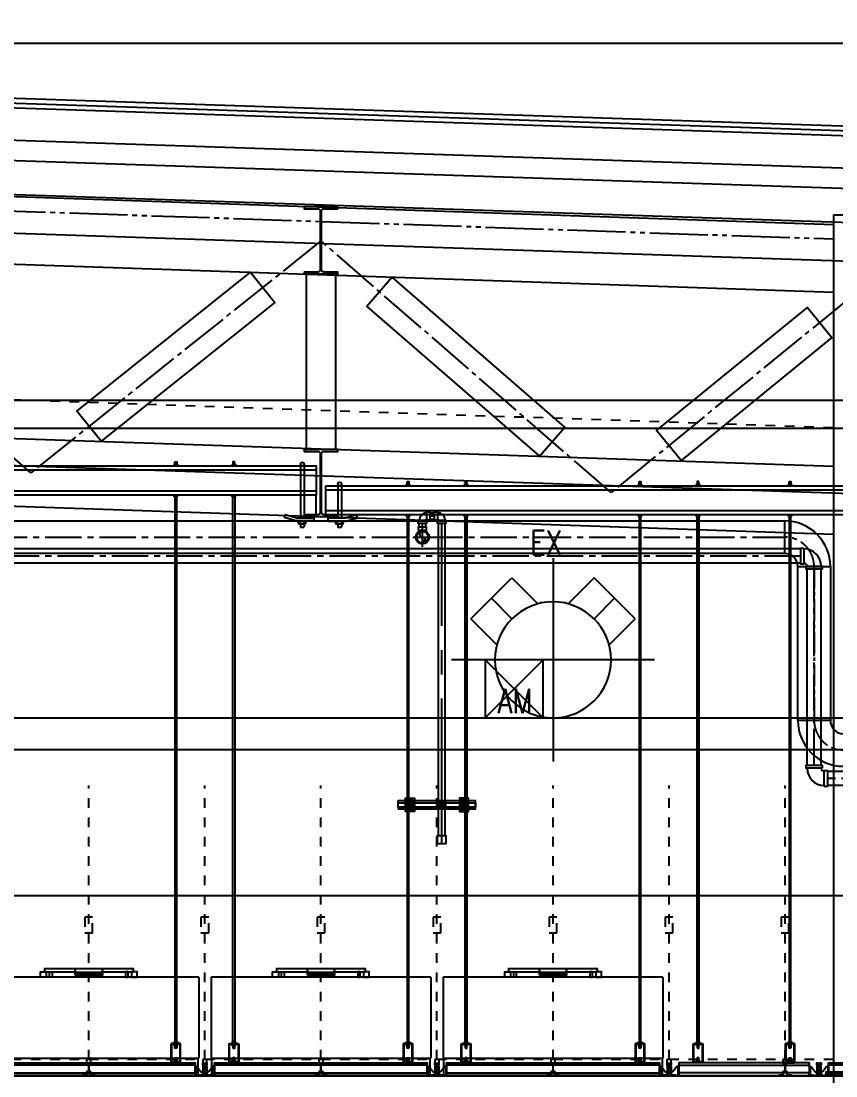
# Model space of a CAD drawing. Header units: millimetres. Extents: x -192235 to 515711, y 45168 to 947868.
# Drawn here: x 155450 to 159663, y 471200 to 476651 of the extents above; entities that cross this region are included whole.
import ezdxf
from ezdxf.enums import TextEntityAlignment as Align

# ---------------------------------------------------------------- set-up
doc = ezdxf.new("R2010")
doc.units = ezdxf.units.MM
doc.header["$LTSCALE"] = 1000
doc.header["$PDMODE"] = 1
for name, pattern in [('CENTER2', [1.125, 0.75, -0.125, 0.125, -0.125]), ('HIDDEN', [0.375, 0.25, -0.125]), ('HIDDEN2', [4.7625, 3.175, -1.5875]), ('TPH12-SEC-@20-1$0$CENTERK0', [0.65, 0.5, -0.05, 0.05, -0.05]), ('TPH12-SEC-@20-1$0$CENTERK5', [6.916, 6.667, -0.083, 0.083, -0.083]), ('TPH12-SEC-@20-1$0$DOTK1', [0.1, 0.05, -0.05]), ('TPH12-SEC-@20-1$0$PHANTOMK1', [1.415, 1, -0.083, 0.083, -0.083, 0.083, -0.083]), ('YCD-Xfa-Sec-24$0$HIDDEN', [0.375, 0.25, -0.125]), ('YFM1P-短$0$HIDDEN', [9.525, 6.35, -3.175])]:
    doc.linetypes.add(name, pattern=pattern)
for name, color, linetype in [('FS-LINE', 10, 'Continuous'), ('TPH12-SEC-@20-1$0$$FFU', 252, 'TPH12-SEC-@20-1$0$DOTK1'), ('TPH12-SEC-@20-1$0$H-SIN', 252, 'TPH12-SEC-@20-1$0$CENTERK5'), ('TPH12-SEC-@20-1$0$MEJI', 252, 'Continuous'), ('TPH12-SEC-@20-1$0$SIAGE1', 252, 'Continuous'), ('TPH12-SEC-@20-1$0$STEEL2', 252, 'Continuous'), ('TPH12-SEC-@20-1$0$STEEL3', 252, 'Continuous'), ('TPH12-SEC-@20-1$0$SUGATA3', 252, 'Continuous'), ('YCD-Xfa-Sec-24$0$A-C-Ceil-Hand_3-8', 2, 'Continuous'), ('YCD-Xfa-Sec-24$0$A-C-Ceiling Grid', 15, 'Continuous'), ('YCD-Xfa-Sec-24$0$C-R-EQ', 150, 'Continuous'), ('YCD-Xfa-Sec-24$0$Ceil-Sup-150', 3, 'Continuous'), ('YCD-Xfa-Sec-24$0$FFU', 145, 'Continuous'), ('YFM1P-短$0$14P5-CSH-3-402-B$0$SH-TEXT', 4, 'Continuous'), ('YFM1P-短$0$M-FOUN', 252, 'Continuous'), ('YFM1P-短$0$M-HVAC-CMDUCT', 150, 'Continuous')]:
    doc.layers.add(name, color=color, linetype=linetype)
doc.styles.add('YFM1P-短$0$14P5-CSH-3-402-B$0$AA-TXT', font='simplex.shx', dxfattribs={"width": 0.8, "bigfont": 'CHINA.shx'})

# ---------------------------------------------------------------- blocks, each defined once
blk = doc.blocks.new('TPH12-SEC-@20-1')
at = {"layer": 'DEFPOINTS'}
for p, q in [((190000, 474600), (145000, 476100)), ((190000, 474400), (145000, 475900)), ((190000, 473200), (145000, 474700))]:
    blk.add_line(p, q, dxfattribs=at)
at = {"layer": 'TPH12-SEC-@20-1$0$$FFU'}
for p, q in [((145006.8, 475050.1), (159656.8, 474550.1)), ((155800, 471285), (155800, 472700)), ((156400, 471285), (156400, 472700)), ((157000, 471285), (157000, 472700)), ((157600, 471285), (157600, 472700)), ((158200, 471285), (158200, 472700)), ((158800, 471285), (158800, 472700)), ((159400, 471285), (159400, 472700)), ((189650, 471285), (100350, 471285)), ((189650, 471200), (100350, 471200))]:
    blk.add_line(p, q, dxfattribs=at)
for points in [[(155820, 471940), (155820, 472020), (155820, 472020), (155780, 472020), (155780, 471940)], [(156420, 471940), (156420, 472020), (156420, 472020), (156380, 472020), (156380, 471940)], [(157020, 471940), (157020, 472020), (157020, 472020), (156980, 472020), (156980, 471940)], [(157620, 471940), (157620, 472020), (157620, 472020), (157580, 472020), (157580, 471940)], [(158220, 471940), (158220, 472020), (158220, 472020), (158180, 472020), (158180, 471940)], [(158820, 471940), (158820, 472020), (158820, 472020), (158780, 472020), (158780, 471940)], [(159420, 471940), (159420, 472020), (159420, 472020), (159380, 472020), (159380, 471940)], [(155789, 471203), (155767.5, 471203), (155767.5, 471200), (155832.5, 471200), (155832.5, 471203), (155811, 471203), (155811, 471222), (155801.5, 471222), (155801.5, 471263), (155811, 471263), (155811, 471285), (155789, 471285), (155789, 471263), (155798.5, 471263), (155798.5, 471222), (155789, 471222)], [(156389, 471203), (156367.5, 471203), (156367.5, 471200), (156432.5, 471200), (156432.5, 471203), (156411, 471203), (156411, 471222), (156401.5, 471222), (156401.5, 471263), (156411, 471263), (156411, 471285), (156389, 471285), (156389, 471263), (156398.5, 471263), (156398.5, 471222), (156389, 471222)], [(156989, 471203), (156967.5, 471203), (156967.5, 471200), (157032.5, 471200), (157032.5, 471203), (157011, 471203), (157011, 471222), (157001.5, 471222), (157001.5, 471263), (157011, 471263), (157011, 471285), (156989, 471285), (156989, 471263), (156998.5, 471263), (156998.5, 471222), (156989, 471222)], [(157589, 471203), (157567.5, 471203), (157567.5, 471200), (157632.5, 471200), (157632.5, 471203), (157611, 471203), (157611, 471222), (157601.5, 471222), (157601.5, 471263), (157611, 471263), (157611, 471285), (157589, 471285), (157589, 471263), (157598.5, 471263), (157598.5, 471222), (157589, 471222)], [(158189, 471203), (158167.5, 471203), (158167.5, 471200), (158232.5, 471200), (158232.5, 471203), (158211, 471203), (158211, 471222), (158201.5, 471222), (158201.5, 471263), (158211, 471263), (158211, 471285), (158189, 471285), (158189, 471263), (158198.5, 471263), (158198.5, 471222), (158189, 471222)], [(158789, 471203), (158767.5, 471203), (158767.5, 471200), (158832.5, 471200), (158832.5, 471203), (158811, 471203), (158811, 471222), (158801.5, 471222), (158801.5, 471263), (158811, 471263), (158811, 471285), (158789, 471285), (158789, 471263), (158798.5, 471263), (158798.5, 471222), (158789, 471222)], [(159389, 471203), (159367.5, 471203), (159367.5, 471200), (159432.5, 471200), (159432.5, 471203), (159411, 471203), (159411, 471222), (159401.5, 471222), (159401.5, 471263), (159411, 471263), (159411, 471285), (159389, 471285), (159389, 471263), (159398.5, 471263), (159398.5, 471222), (159389, 471222)]]:
    blk.add_lwpolyline(points, close=True, dxfattribs=at)
at = {"layer": 'TPH12-SEC-@20-1$0$H-SIN'}
blk.add_line((84160.9, 471200), (201769.6, 471200), dxfattribs=at)
at = {"layer": 'TPH12-SEC-@20-1$0$MEJI'}
blk.add_line((193850, 476535), (146950, 476535), dxfattribs=at)
at = {"layer": 'TPH12-SEC-@20-1$0$SIAGE1'}
for p, q in [((145000, 476382.9), (190650, 474861.2)), ((145000, 476277.8), (190461.5, 474762.4))]:
    blk.add_line(p, q, dxfattribs=at)
at = {"layer": 'TPH12-SEC-@20-1$0$STEEL2'}
for points in [[(157087, 475690.4), (156913, 475690.4), (156913, 475681.4), (156984, 475681.4, -0.414214), (156997, 475668.4), (156997, 475366.4, -0.414214), (156984, 475353.4), (156913, 475353.4), (156913, 475344.4), (157087, 475344.4), (157087, 475353.4), (157016, 475353.4, -0.414214), (157003, 475366.4), (157003, 475668.4, -0.414214), (157016, 475681.4), (157087, 475681.4)], [(157087, 474436.4), (156913, 474436.4), (156913, 474427.4), (156984, 474427.4, -0.414214), (156997, 474414.4), (156997, 474112.4, -0.414214), (156984, 474099.4), (156913, 474099.4), (156913, 474090.4), (157087, 474090.4), (157087, 474099.4), (157016, 474099.4, -0.414214), (157003, 474112.4), (157003, 474414.4, -0.414214), (157016, 474427.4), (157087, 474427.4)]]:
    blk.add_lwpolyline(points, format="xyb", close=True, dxfattribs=at)
at = {"layer": 'TPH12-SEC-@20-1$0$STEEL3'}
for p, q in [((145000, 476100), (159650, 475600)), ((145000, 475749.8), (159650, 475249.8)), ((159650, 475650), (159650, 466700)), ((159650, 475650), (160350, 475650)), ((145000, 474850.2), (159650, 474350.2)), ((145000, 474500), (159650, 474000))]:
    blk.add_line(p, q, dxfattribs=at)
at = {"layer": 'TPH12-SEC-@20-1$0$STEEL3', "linetype": 'TPH12-SEC-@20-1$0$PHANTOMK1', "ltscale": 0.3}
for p, q in [((154003, 475717.7), (156997, 475615.5)), ((157003, 475615.3), (159650, 475525))]:
    blk.add_line(p, q, dxfattribs=at)
at = {"layer": 'TPH12-SEC-@20-1$0$STEEL3', "linetype": 'TPH12-SEC-@20-1$0$CENTERK0', "ltscale": 0.5}
for p, q in [((155500, 474316.7), (154000, 475617.7)), ((157000, 475515.3), (155500, 474316.7)), ((158500, 474214.4), (157000, 475515.3)), ((159988.4, 475427.4), (158500, 474214.4))]:
    blk.add_line(p, q, dxfattribs=at)
at = {"layer": 'TPH12-SEC-@20-1$0$STEEL3'}
for points in [[(155863.8, 474479.4), (155738.9, 474635.7), (156636.2, 475352.7), (156761.1, 475196.4)], [(157075, 474436.4), (156925, 474436.4), (156925, 475344.4), (157075, 475344.4)], [(158131, 474402), (158262, 474553.1), (157369, 475327.6), (157238, 475176.6)], [(158862.2, 474380.5), (158735.8, 474535.6), (159516, 475171.4), (159642.3, 475016.3)]]:
    blk.add_lwpolyline(points, close=True, dxfattribs=at)
at = {"layer": 'TPH12-SEC-@20-1$0$SUGATA3'}
for p, q in [((145000, 476600), (190650, 475078.3)), ((145000, 476575), (190650, 475053.3)), ((145000, 476550), (190650, 475028.3))]:
    blk.add_line(p, q, dxfattribs=at)
blk = doc.blocks.new('YFM1P-短')
at = {"layer": 'YFM1P-短$0$M-FOUN', "color": 1}
for p, q in [((131800, 473875.1), (131800, 472824.9)), ((131481.8, 473668.2), (131587.9, 473562.1)), ((132118.2, 473668.2), (132012.1, 473562.1)), ((131274.9, 473350), (132325.1, 473350))]:
    blk.add_line(p, q, dxfattribs=at)
at = {"layer": 'YFM1P-短$0$M-FOUN', "color": 4}
for p, q in [((131375.7, 473562.1), (131587.9, 473774.3)), ((131587.9, 473774.3), (131722.4, 473639.8)), ((132012.1, 473774.3), (131877.6, 473639.8)), ((132224.3, 473562.1), (132012.1, 473774.3)), ((131375.7, 473562.1), (131510.2, 473427.6)), ((132224.3, 473562.1), (132089.8, 473427.6)), ((100000, 472885), (190000, 472885)), ((100000, 472130), (190000, 472130))]:
    blk.add_line(p, q, dxfattribs=at)
at = {"layer": 'YFM1P-短$0$M-FOUN'}
blk.add_line((190000, 473050), (100000, 473050), dxfattribs=at)
at = {"layer": 'YFM1P-短$0$M-FOUN', "color": 4}
blk.add_circle((131800, 473350), 300, dxfattribs=at)
at = {"layer": 'YFM1P-短$0$M-HVAC-CMDUCT', "color": 252, "linetype": 'YFM1P-短$0$HIDDEN'}
for p, q in [((131850, 473350), (132150, 473350)), ((131850, 473050), (131850, 473350)), ((131850, 473350), (132150, 473050)), ((132150, 473350), (131850, 473050)), ((132150, 473350), (132150, 473050)), ((132150, 473050), (131850, 473050))]:
    blk.add_line(p, q, dxfattribs=at)
at = {"layer": 'YFM1P-短$0$14P5-CSH-3-402-B$0$SH-TEXT', "color": 4, "style": 'YFM1P-短$0$14P5-CSH-3-402-B$0$AA-TXT', "text_generation_flag": 2, "width": 0.8}
blk.add_text('EX', height=125, dxfattribs=at).set_placement((131835, 473955.6, 0), align=Align.MIDDLE_CENTER)
at = {"layer": 'YFM1P-短$0$M-HVAC-CMDUCT', "color": 252, "linetype": 'YFM1P-短$0$HIDDEN', "style": 'YFM1P-短$0$14P5-CSH-3-402-B$0$AA-TXT', "width": 0.8}
blk.add_text('MA', height=125, dxfattribs=at).set_placement((131996.7, 473137.5, 0), align=Align.MIDDLE_CENTER)
blk = doc.blocks.new('YCD-Xfa-Sec-24$0$Cap-4')
for p, q in [((1.76, 0), (-1.76, 0)), ((-1.9, -1.31), (-1.9, -0.18)), ((-1.9, -1.31), (-1.9, -0.18)), ((1.76, -1.49), (-1.76, -1.49)), ((1.76, -1.49), (-1.76, -1.49)), ((-1.39, -0.05), (-1.75, -0.05)), ((-1.39, -0.05), (-1.75, -0.05)), ((-1.39, -1.44), (-1.75, -1.44)), ((-1.39, -1.44), (-1.75, -1.44)), ((-1.02, -1.31), (-1.02, -0.18)), ((-1.02, -1.31), (-1.02, -0.18)), ((-0.95, -1.49), (-0.95, -3.09)), ((-0.95, -3.09), (-0.82, -3.22)), ((0.82, -3.22), (-0.82, -3.22)), ((0.53, -0.05), (-0.53, -0.05)), ((0.53, -0.05), (-0.53, -0.05)), ((0.53, -1.44), (-0.53, -1.44)), ((0.53, -1.44), (-0.53, -1.44)), ((0.82, -3.22), (0.95, -3.09)), ((0.95, -1.49), (0.95, -3.09)), ((1.02, -1.31), (1.02, -0.18)), ((1.02, -1.31), (1.02, -0.18)), ((1.39, -0.05), (1.75, -0.05)), ((1.39, -0.05), (1.75, -0.05)), ((1.39, -1.44), (1.75, -1.44)), ((1.39, -1.44), (1.75, -1.44)), ((1.9, -1.31), (1.9, -0.18)), ((1.9, -1.31), (1.9, -0.18))]:
    blk.add_line(p, q)
for centre, radius, start, end in [((-1.6, -0.27), 0.316, 120.5681, 163.207), ((-1.6, -0.27), 0.316, 120.5681, 163.207), ((-1.64, -0.33), 0.303, 111.8965, 149.5654), ((-1.64, -0.33), 0.303, 111.8965, 149.5654), ((-1.64, -1.16), 0.303, 210.4346, 248.1035), ((-1.64, -1.16), 0.303, 210.4346, 248.1035), ((-1.6, -1.22), 0.316, 196.793, 239.4319), ((-1.6, -1.22), 0.316, 196.793, 239.4319), ((-1.6, -1.26), 1.23, 61.7885, 80.1123), ((-1.6, -1.26), 1.23, 61.7885, 80.1123), ((-1.6, -0.23), 1.23, 279.8877, 298.2115), ((-1.6, -0.23), 1.23, 279.8877, 298.2115), ((-0.43, -1.46), 1.41, 94.1532, 114.8761), ((-0.43, -1.46), 1.41, 94.1532, 114.8761), ((-0.43, -0.03), 1.41, 245.1239, 265.8468), ((-0.43, -0.03), 1.41, 245.1239, 265.8468), ((0.43, -1.46), 1.41, 65.1239, 85.8468), ((0.43, -1.46), 1.41, 65.1239, 85.8468), ((0.43, -0.03), 1.41, 274.1532, 294.8761), ((0.43, -0.03), 1.41, 274.1532, 294.8761), ((1.6, -1.26), 1.23, 99.8877, 118.2115), ((1.6, -1.26), 1.23, 99.8877, 118.2115), ((1.6, -0.23), 1.23, 241.7885, 260.1123), ((1.6, -0.23), 1.23, 241.7885, 260.1123), ((1.64, -0.33), 0.303, 30.4346, 68.1035), ((1.64, -0.33), 0.303, 30.4346, 68.1035), ((1.64, -1.16), 0.303, 291.8965, 329.5654), ((1.64, -1.16), 0.303, 291.8965, 329.5654), ((1.6, -0.27), 0.316, 16.793, 59.4319), ((1.6, -0.27), 0.316, 16.793, 59.4319), ((1.6, -1.22), 0.316, 300.5681, 343.207), ((1.6, -1.22), 0.316, 300.5681, 343.207)]:
    blk.add_arc(centre, radius, start, end)
blk = doc.blocks.new('YCD-Xfa-Sec-24$0$cg-1')
blk.add_lwpolyline([(0, 68), (0, 0), (1100, 0), (1100, 2.8), (0, 2.8), (0, 15.2), (1100, 15.2), (1100, 55.7), (0, 55.7), (0, 68), (1100, 68), (1100, 0)])
blk = doc.blocks.new('YCD-Xfa-Sec-24$0$Ceil-4T')
for p, q in [((0.45, 5.1), (0, 5.1)), ((0, 5.1), (0, 0)), ((2.2, 0.33), (0, 0.33)), ((0, 0.25), (2.2, 0.25)), ((2.2, 0), (0, 0)), ((0.45, 4.8), (0.45, 5.1)), ((0.45, 4.8), (0.45, 0.33)), ((0.45, 4.8), (1.05, 4.8)), ((0.6, 0.33), (2.2, 0.33)), ((1.05, 4.8), (3, 2.05)), ((3, 2.05), (3.95, 2.05)), ((3.95, 1.55), (3.75, 0.88)), ((3.75, 0.88), (3.95, 0.88)), ((3.75, 0.88), (3.75, 0.25)), ((3.95, 4.8), (3.95, 0.3)), ((3.95, 0.88), (3.95, 1.55)), ((3.95, 0.88), (3.95, 0.45)), ((4.3, 5.1), (4.25, 5.1)), ((5.75, 5.1), (5.7, 5.1)), ((6.05, 4.8), (6.05, 0.3)), ((7, 2.05), (6.05, 2.05)), ((6.05, 1.55), (6.25, 0.88)), ((6.05, 0.88), (6.05, 1.55)), ((6.25, 0.88), (6.05, 0.88)), ((6.05, 0.88), (6.05, 0.45)), ((6.25, 0.88), (6.25, 0.25)), ((8.95, 4.8), (7, 2.05)), ((7.8, 0.33), (10, 0.33)), ((10, 0.25), (7.8, 0.25)), ((10, 0), (7.8, 0)), ((9.55, 4.8), (8.95, 4.8)), ((9.55, 5.1), (10, 5.1)), ((9.55, 4.8), (9.55, 5.1)), ((9.55, 4.8), (9.55, 0.28)), ((10, 5.1), (10, 0))]:
    blk.add_line(p, q)
for points in [[(5.58, 0.1), (5.54, 0.1, -0.414214), (5.5, 0.14), (5.5, 0.58, -0.414214), (5.52, 0.6), (5.82, 0.6, 0.414214), (5.84, 0.62), (5.84, 1.2, 0.414214), (5.74, 1.3), (4.26, 1.3, 0.414214), (4.16, 1.2), (4.16, 0.62, 0.414214), (4.18, 0.6), (4.48, 0.6, -0.414214), (4.5, 0.58), (4.5, 0.14, -0.414214), (4.46, 0.1), (4.42, 0.1, 0.414214), (4.4, 0.08), (4.4, 0.04, -0.414214), (4.36, 0), (2.24, 0, -0.414214), (2.2, 0.04), (2.2, 0.25), (2.2, 0.28, -0.414214), (2.25, 0.33), (2.27, 0.33, -0.414214), (2.32, 0.28), (2.32, 0.27, 0.414214), (2.34, 0.25), (3.87, 0.25, 0.414214), (3.97, 0.35), (3.97, 1.48, -0.414214), (3.99, 1.5), (4.2, 1.5, 0.414214), (4.3, 1.6), (4.3, 5.4, 0.414214), (4.2, 5.5), (3.96, 5.5, -0.414214), (3.94, 5.52), (3.94, 6.76, -0.414214), (3.98, 6.8), (4.46, 6.8, -0.414214), (4.5, 6.76), (4.5, 6.42, -0.414214), (4.48, 6.4), (4.18, 6.4, 0.414214), (4.16, 6.38), (4.16, 5.8, 0.414214), (4.26, 5.7), (5.74, 5.7, 0.414214), (5.84, 5.8), (5.84, 6.38, 0.414214), (5.82, 6.4), (5.52, 6.4, -0.414214), (5.5, 6.42), (5.5, 6.76, -0.414214), (5.54, 6.8), (6.02, 6.8, -0.414214), (6.06, 6.76), (6.06, 5.52, -0.414214), (6.04, 5.5), (5.8, 5.5, 0.414214), (5.7, 5.4), (5.7, 1.6, 0.414214), (5.8, 1.5), (6.01, 1.5, -0.414214), (6.03, 1.48), (6.03, 0.35, 0.414214), (6.13, 0.25), (7.66, 0.25, 0.414214), (7.68, 0.27), (7.68, 0.28, -0.414214), (7.73, 0.33), (7.75, 0.33, -0.414214), (7.8, 0.28), (7.8, 0.25), (7.8, 0.04, -0.414214), (7.76, 0), (5.64, 0, -0.414214), (5.6, 0.04), (5.6, 0.08, 0.414214)], [(4.52, 5.5, 0.414214), (4.42, 5.4), (4.42, 5.2, 0.414214), (4.52, 5.1), (5.48, 5.1, 0.414214), (5.58, 5.2), (5.58, 5.4, 0.414214), (5.48, 5.5)], [(5.58, 3.24, -0.684718), (5.41, 3.17, 0.441058), (4.59, 3.17, -0.684718), (4.42, 3.24), (4.42, 4.38), (4.42, 4.8, -0.414214), (4.52, 4.9), (5.48, 4.9, -0.414214), (5.58, 4.8), (5.58, 4.38)], [(5, 1.5), (5.48, 1.5, 0.414214), (5.58, 1.6), (5.58, 2.36, 0.684718), (5.41, 2.43, -0.441058), (4.59, 2.43, 0.684718), (4.42, 2.36), (4.42, 1.6, 0.414214), (4.52, 1.5)]]:
    blk.add_lwpolyline(points, format="xyb", close=True)
blk.add_circle((5, 2.8), 0.375)
for centre, radius, start, end in [((3.75, 0.45), 0.2, 270, 0), ((4.25, 4.8), 0.3, 90, 180), ((5.75, 4.8), 0.3, 0, 90), ((6.25, 0.45), 0.2, 180, 270)]:
    blk.add_arc(centre, radius, start, end)
for p in [(2.2, 0), (2.2, 0), (2.2, 0), (2.2, 0), (2.2, 0), (2.2, 0), (2.2, 0), (2.2, 0), (2.2, 0), (2.2, 0), (2.2, 0), (2.2, 0), (2.2, 0), (2.2, 0), (2.2, 0), (2.2, 0), (2.2, 0), (3.95, 0.35), (3.97, 0.41), (4.16, 0.64), (4.54, 5.1), (4.56, 4.9), (4.58, 5.1), (5.84, 0.65), (5.85, 0.67), (6.03, 0.41), (6.05, 0.35), (7.8, 0)]:
    blk.add_point(p)
blk = doc.blocks.new('YCD-Xfa-Sec-24$0$FFU-120x120x55')
for p, q in [((-56.8, 50.8), (-56.8, 9)), ((56.8, 50.8), (-56.8, 50.8)), ((56.8, 50.8), (56.8, 9)), ((-56.8, 9), (56.8, 9)), ((-56.5, 0), (-56.5, 9)), ((56.5, 0), (56.5, 9)), ((-56.5, 0), (56.5, 0))]:
    blk.add_line(p, q)
for points in [[(-7, 54.87, 0.414214), (-7.13, 55), (-23, 55), (-23, 53.5), (-7.13, 53.5, 0.414214), (-7, 53.63)], [(6.87, 53.49, 0.396463), (7, 53.63), (7, 54.87, 0.414214), (6.87, 55), (-6.87, 55, 0.414214), (-7, 54.87), (-7, 53.63, 0.396539), (-6.87, 53.49, 0.029282)], [(7.13, 53.5), (23, 53.5), (23, 55), (7.13, 55, 0.414214), (7, 54.87), (7, 53.63, 0.414214)]]:
    blk.add_lwpolyline(points, format="xyb", close=True)
for points in [[(-22.03, 50.8), (-25, 50.8), (-25, 53.5), (-22.03, 53.5), (-22.03, 51.04)], [(-19, 50.8), (-20.35, 50.8), (-20.35, 53.5), (-19, 53.5), (-19, 51.04)], [(-7, 51.8), (-7, 52.7), (7, 52.7), (7, 51.8)], [(19, 50.8), (20.35, 50.8), (20.35, 53.5), (19, 53.5), (19, 50.95)], [(22.03, 50.8), (25, 50.8), (25, 53.5), (22.03, 53.5), (22.03, 50.95)]]:
    blk.add_lwpolyline(points, close=True)
blk = doc.blocks.new('YCD-Xfa-Sec-24$0$Cap-3')
for p, q in [((-8, 2.8), (-11, 2)), ((-11, 2), (-11, 0)), ((-11, 2), (11, 2)), ((-11, 0), (11, 0)), ((-8, 9.2), (-8, 2.8)), ((0, 10), (-6, 10)), ((-4, 9.2), (-4, 2.8)), ((6, 10), (0, 10)), ((4, 2.8), (4, 9.2)), ((8, 9.2), (8, 2.8)), ((8, 2.8), (11, 2)), ((11, 2), (11, 0))]:
    blk.add_line(p, q)
for centre, radius, start, end in [((-6, 7.1), 2.9, 46.3972, 133.6028), ((-6, 4.9), 2.9, 226.3972, 313.6028), ((0, -0.4), 10.4, 67.3801, 112.6199), ((0, 12.4), 10.4, 247.3801, 292.6199), ((6, 7.1), 2.9, 46.3972, 133.6028), ((6, 4.9), 2.9, 226.3972, 313.6028)]:
    blk.add_arc(centre, radius, start, end)
blk = doc.blocks.new('YCD-Xfa-Sec-24')
at = {"layer": 'YCD-Xfa-Sec-24$0$C-R-EQ'}
h = blk.add_hatch(dxfattribs=at)
h.set_pattern_fill('ANSI31', color=256, scale=10, angle=45, style=0)
h.set_pattern_definition([(90, (809258.67, 230019.764), (-31.75, 7e-15), [])])
h.paths.add_polyline_path([(549609.6, 401207.8), (549609.6, 401219.8), (550389.6, 401219.8), (550389.6, 401207.8)])
at = {"layer": 'YCD-Xfa-Sec-24$0$A-C-Ceil-Hand_3-8', "elevation": 0}
for points in [[(553445.2, 404373.8), (553454.8, 404373.8), (553454.8, 404361.8), (553445.2, 404361.8)], [(553754.8, 404373.8), (553745.2, 404373.8), (553745.2, 404361.8), (553754.8, 404361.8)], [(550579.8, 404271.4), (550570.2, 404271.4), (550570.2, 404259.4), (550579.8, 404259.4)], [(551045.2, 404271.4), (551054.8, 404271.4), (551054.8, 404259.4), (551045.2, 404259.4)], [(551354.8, 404271.4), (551345.2, 404271.4), (551345.2, 404259.4), (551354.8, 404259.4)], [(552245.2, 404271.4), (552254.8, 404271.4), (552254.8, 404259.4), (552245.2, 404259.4)], [(552554.8, 404271.4), (552545.2, 404271.4), (552545.2, 404259.4), (552554.8, 404259.4)], [(553445.2, 401378), (553454.8, 401378), (553454.8, 404191.8), (553445.2, 404191.8)], [(553754.8, 401378), (553745.2, 401378), (553745.2, 404191.8), (553754.8, 404191.8)], [(550579.8, 401378), (550570.2, 401378), (550570.2, 404089.4), (550579.8, 404089.4)], [(551045.2, 401378), (551054.8, 401378), (551054.8, 404089.4), (551045.2, 404089.4)], [(551354.8, 401378), (551345.2, 401378), (551345.2, 404089.4), (551354.8, 404089.4)], [(552245.2, 401378), (552254.8, 401378), (552254.8, 404089.4), (552245.2, 404089.4)], [(552554.8, 401378), (552545.2, 401378), (552545.2, 404089.4), (552554.8, 404089.4)], [(550570.2, 401343), (550579.8, 401343), (550579.8, 401355), (550570.2, 401355)], [(551054.8, 401343), (551045.2, 401343), (551045.2, 401355), (551054.8, 401355)], [(551345.2, 401343), (551354.8, 401343), (551354.8, 401355), (551345.2, 401355)], [(552254.8, 401343), (552245.2, 401343), (552245.2, 401355), (552254.8, 401355)], [(552545.2, 401343), (552554.8, 401343), (552554.8, 401355), (552545.2, 401355)], [(553454.8, 401343), (553445.2, 401343), (553445.2, 401355), (553454.8, 401355)], [(553745.2, 401343), (553754.8, 401343), (553754.8, 401355), (553745.2, 401355)], [(550570.2, 401281), (550579.8, 401281), (550579.8, 401293), (550570.2, 401293)], [(551054.8, 401281), (551045.2, 401281), (551045.2, 401293), (551054.8, 401293)], [(551345.2, 401281), (551354.8, 401281), (551354.8, 401293), (551345.2, 401293)], [(552254.8, 401281), (552245.2, 401281), (552245.2, 401293), (552254.8, 401293)], [(552545.2, 401281), (552554.8, 401281), (552554.8, 401293), (552545.2, 401293)], [(553454.8, 401281), (553445.2, 401281), (553445.2, 401293), (553454.8, 401293)], [(553745.2, 401281), (553754.8, 401281), (553754.8, 401293), (553745.2, 401293)]]:
    blk.add_lwpolyline(points, close=True, dxfattribs=at)
for points in [[(550600, 401363), (550600, 401273, -0.414214), (550595, 401268), (550555, 401268, -0.414214), (550550, 401273), (550550, 401363, -0.414214), (550555, 401368), (550595, 401368, -0.414214)], [(550597, 401363), (550597, 401273, -0.414214), (550595, 401271), (550555, 401271, -0.414214), (550553, 401273), (550553, 401363, -0.414214), (550555, 401365), (550595, 401365, -0.414214)], [(551025, 401363), (551025, 401273, 0.414214), (551030, 401268), (551070, 401268, 0.414214), (551075, 401273), (551075, 401363, 0.414214), (551070, 401368), (551030, 401368, 0.414214)], [(551028, 401363), (551028, 401273, 0.414214), (551030, 401271), (551070, 401271, 0.414214), (551072, 401273), (551072, 401363, 0.414214), (551070, 401365), (551030, 401365, 0.414214)], [(551375, 401363), (551375, 401273, -0.414214), (551370, 401268), (551330, 401268, -0.414214), (551325, 401273), (551325, 401363, -0.414214), (551330, 401368), (551370, 401368, -0.414214)], [(551372, 401363), (551372, 401273, -0.414214), (551370, 401271), (551330, 401271, -0.414214), (551328, 401273), (551328, 401363, -0.414214), (551330, 401365), (551370, 401365, -0.414214)], [(552225, 401363), (552225, 401273, 0.414214), (552230, 401268), (552270, 401268, 0.414214), (552275, 401273), (552275, 401363, 0.414214), (552270, 401368), (552230, 401368, 0.414214)], [(552228, 401363), (552228, 401273, 0.414214), (552230, 401271), (552270, 401271, 0.414214), (552272, 401273), (552272, 401363, 0.414214), (552270, 401365), (552230, 401365, 0.414214)], [(552575, 401363), (552575, 401273, -0.414214), (552570, 401268), (552530, 401268, -0.414214), (552525, 401273), (552525, 401363, -0.414214), (552530, 401368), (552570, 401368, -0.414214)], [(552572, 401363), (552572, 401273, -0.414214), (552570, 401271), (552530, 401271, -0.414214), (552528, 401273), (552528, 401363, -0.414214), (552530, 401365), (552570, 401365, -0.414214)], [(553425, 401363), (553425, 401273, 0.414214), (553430, 401268), (553470, 401268, 0.414214), (553475, 401273), (553475, 401363, 0.414214), (553470, 401368), (553430, 401368, 0.414214)], [(553428, 401363), (553428, 401273, 0.414214), (553430, 401271), (553470, 401271, 0.414214), (553472, 401273), (553472, 401363, 0.414214), (553470, 401365), (553430, 401365, 0.414214)], [(553775, 401363), (553775, 401273, -0.414214), (553770, 401268), (553730, 401268, -0.414214), (553725, 401273), (553725, 401363, -0.414214), (553730, 401368), (553770, 401368, -0.414214)], [(553772, 401363), (553772, 401273, -0.414214), (553770, 401271), (553730, 401271, -0.414214), (553728, 401273), (553728, 401363, -0.414214), (553730, 401365), (553770, 401365, -0.414214)]]:
    blk.add_lwpolyline(points, format="xyb", close=True, dxfattribs=at)
at = {"layer": 'YCD-Xfa-Sec-24$0$A-C-Ceiling Grid', "elevation": 0}
for points in [[(550375, 401268), (550375, 401200), (549625, 401200), (549625, 401202.8), (550375, 401202.8), (550375, 401215.2), (549625, 401215.2), (549625, 401255.7), (550375, 401255.7), (550375, 401268), (549625, 401268), (549625, 401200)], [(550375, 401268), (550375, 401200), (549625, 401200), (549625, 401202.8), (550375, 401202.8), (550375, 401215.2), (549625, 401215.2), (549625, 401255.7), (550375, 401255.7), (550375, 401268), (549625, 401268), (549625, 401200)], [(550475, 401268), (550475, 401200), (551150, 401200), (551150, 401202.8), (550475, 401202.8), (550475, 401215.2), (551150, 401215.2), (551150, 401255.7), (550475, 401255.7), (550475, 401268), (551150, 401268), (551150, 401200)], [(550475, 401268), (550475, 401200), (551150, 401200), (551150, 401202.8), (550475, 401202.8), (550475, 401215.2), (551150, 401215.2), (551150, 401255.7), (550475, 401255.7), (550475, 401268), (551150, 401268), (551150, 401200)]]:
    blk.add_lwpolyline(points, dxfattribs=at)
at = {"layer": 'YCD-Xfa-Sec-24$0$C-R-EQ', "elevation": 0}
blk.add_lwpolyline([(549609.6, 401207.8), (549609.6, 401219.8), (550389.6, 401219.8), (550389.6, 401207.8), (549609.6, 401207.8)], dxfattribs=at)
blk.add_lwpolyline([(549609.6, 401207.8), (549609.6, 401219.8), (550389.6, 401219.8), (550389.6, 401207.8), (549609.6, 401207.8)], dxfattribs=at)
at = {"layer": 'YCD-Xfa-Sec-24$0$Ceil-Sup-150'}
for p, q in [((553087, 404361.4), (553087, 404084.4)), ((553106.1, 404361.4), (553106.1, 404084.4)), ((552894, 404259), (552894, 404082.4)), ((552913, 404259), (552913, 404082.4))]:
    blk.add_line(p, q, dxfattribs=at)
for points in [[(555975, 404351.8), (553025, 404351.8), (553025, 404201.8), (555975, 404201.8)], [(555975, 404331.8), (553025, 404331.8), (553025, 404221.8), (555975, 404221.8)], [(552975, 404249.4), (550025, 404249.4), (550025, 404099.4), (552975, 404099.4)], [(552975, 404229.4), (550025, 404229.4), (550025, 404119.4), (552975, 404119.4)], [(553025, 404201.8), (553087, 404201.8), (553087, 404099.4), (553025, 404099.4)]]:
    blk.add_lwpolyline(points, close=True, dxfattribs=at)
for points in [[(552877.4, 404066.4, -0.072199), (552864.3, 404068.3), (552811.4, 404084), (552816, 404099.4), (552868.8, 404083.7, 0.072199), (552877.4, 404082.4), (552963.5, 404082.4), (552963.5, 404066.4)], [(553122.6, 404068.4, 0.072199), (553135.7, 404070.3), (553188.6, 404086), (553184, 404101.4), (553131.2, 404085.7, -0.072199), (553122.6, 404084.4), (553036.5, 404084.4), (553036.5, 404068.4)]]:
    blk.add_lwpolyline(points, format="xyb", close=True, dxfattribs=at)
for centre in [(553096.5, 404361.4), (552903.5, 404259)]:
    blk.add_arc(centre, 9.53, 0, 180, dxfattribs=at)
at = {"layer": 'YCD-Xfa-Sec-24$0$Ceil-Sup-150', "linetype": 'YCD-Xfa-Sec-24$0$HIDDEN', "ltscale": 0.01}
for centre in [(553096.5, 404361.4), (552903.5, 404259)]:
    blk.add_arc(centre, 9.53, 180, 0, dxfattribs=at)
at = {"layer": 'YCD-Xfa-Sec-24$0$A-C-Ceil-Hand_3-8'}
for p in [(553450, 404351.8), (551050, 404249.4), (552250, 404249.4), (551050, 401368, 0), (552250, 401368, 0), (553450, 401368, 0), (551050, 401271, 0), (552250, 401271, 0), (553450, 401271, 0)]:
    blk.add_blockref('YCD-Xfa-Sec-24$0$Cap-3', p, dxfattribs=at)
at = {"layer": 'YCD-Xfa-Sec-24$0$A-C-Ceil-Hand_3-8', "xscale": -1}
for p in [(553750, 404351.8), (550575, 404249.4), (551350, 404249.4), (552550, 404249.4), (550575, 401368, 0), (551350, 401368, 0), (552550, 401368, 0), (553750, 401368, 0), (550575, 401271, 0), (551350, 401271, 0), (552550, 401271, 0), (553750, 401271, 0)]:
    blk.add_blockref('YCD-Xfa-Sec-24$0$Cap-3', p, dxfattribs=at)
at = {"layer": 'YCD-Xfa-Sec-24$0$A-C-Ceil-Hand_3-8', "rotation": 180}
for p in [(553450, 404201.8), (551050, 404099.4), (552250, 404099.4), (551050, 401365, 0), (552250, 401365, 0), (553450, 401365, 0)]:
    blk.add_blockref('YCD-Xfa-Sec-24$0$Cap-3', p, dxfattribs=at)
at = {"layer": 'YCD-Xfa-Sec-24$0$A-C-Ceil-Hand_3-8', "xscale": -1, "rotation": 180}
for p in [(553750, 404201.8), (550575, 404099.4), (551350, 404099.4), (552550, 404099.4), (550575, 401365, 0), (551350, 401365, 0), (552550, 401365, 0), (553750, 401365, 0)]:
    blk.add_blockref('YCD-Xfa-Sec-24$0$Cap-3', p, dxfattribs=at)
at = {"layer": 'YCD-Xfa-Sec-24$0$A-C-Ceiling Grid', "xscale": -10, "yscale": 10, "zscale": 10}
for p in [(550475, 401200), (551250, 401200, 0), (552450, 401200, 0), (553650, 401200, 0)]:
    blk.add_blockref('YCD-Xfa-Sec-24$0$Ceil-4T', p, dxfattribs=at)
at = {"layer": 'YCD-Xfa-Sec-24$0$A-C-Ceiling Grid', "xscale": -1}
for p in [(552350, 401200, 0), (553550, 401200, 0), (554750, 401200, 0)]:
    blk.add_blockref('YCD-Xfa-Sec-24$0$cg-1', p, dxfattribs=at)
at = {"layer": 'YCD-Xfa-Sec-24$0$Ceil-Sup-150', "yscale": 10, "zscale": 10}
for p, xscale in [((552903.5, 404066.4), -10), ((553096.5, 404068.4), 10)]:
    blk.add_blockref('YCD-Xfa-Sec-24$0$Cap-4', p, dxfattribs=dict(at, xscale=xscale))
at = {"layer": 'YCD-Xfa-Sec-24$0$FFU', "xscale": -10, "yscale": 10, "zscale": 10}
for p in [(551799.6, 401202.5, 0), (552999.6, 401202.5, 0), (554199.6, 401202.5, 0)]:
    blk.add_blockref('YCD-Xfa-Sec-24$0$FFU-120x120x55', p, dxfattribs=at)
blk = doc.blocks.new('FS-90-25A')
at = {"layer": 'FS-LINE'}
for points in [[(2.15, -1.6), (-2.15, -1.6), (-2.15, 0), (2.15, 0)], [(-2.21, -1.66), (-2.21, -5.96), (-3.81, -5.96), (-3.81, -1.66)]]:
    blk.add_lwpolyline(points, close=True, dxfattribs=at)
for radius in [0.54, 3.88]:
    blk.add_arc((-2.21, -1.6), radius, 270, 0, dxfattribs=at)
blk = doc.blocks.new('L30-SP-TD-50x25-rd158.41375')
at = {"layer": 'FS-LINE'}
h = blk.add_hatch(dxfattribs=at)
h.set_pattern_fill('ANSI31', color=1, scale=1.5, style=0)
h.set_pattern_definition([(45, (-11264.6674, 12606.2735), (-3.367596, 3.367596), [])])
edge = h.paths.add_edge_path()
edge.add_arc((-7687.5, 19008.41), 3.02, 90, 270)
edge.add_arc((-7687.5, 19006.91), 1.51, 270, 450)
edge.add_arc((-7687.5, 19009.92), 1.51, 90, 270, ccw=False)
for p, q in [((-7683.69, 19021.02), (-7681.31, 19021.02)), ((-7689.17, 19013.54), (-7689.17, 19015.54)), ((-7685.83, 19013.54), (-7685.83, 19015.54)), ((-7683.69, 19017.68), (-7681.31, 19017.68)), ((-7679.17, 18854.25), (-7679.17, 19015.54)), ((-7675.83, 18854.25), (-7675.83, 19015.54)), ((-7689.17, 19011.94), (-7689.47, 19011.3)), ((-7685.83, 19011.94), (-7685.53, 19011.3)), ((-7695, 18873.56), (-7695, 18866.56)), ((-7677.9, 18870.81), (-7678.3, 18870.81)), ((-7677.9, 18870.81), (-7677.85, 18870.91)), ((-7677.85, 18869.21), (-7677.85, 18870.91)), ((-7677.85, 18870.91), (-7677.75, 18870.91)), ((-7677.75, 18870.91), (-7677.75, 18869.21)), ((-7677.25, 18869.21), (-7677.25, 18870.91)), ((-7677.25, 18870.91), (-7677.15, 18870.91)), ((-7677.15, 18870.91), (-7677.15, 18869.21)), ((-7677.1, 18870.81), (-7677.15, 18870.91)), ((-7677.1, 18870.81), (-7676.7, 18870.81)), ((-7665, 18873.56), (-7665, 18866.56)), ((-7678.35, 18869.5), (-7678.35, 18870.63)), ((-7678.3, 18870.44), (-7677.9, 18870.44)), ((-7678.3, 18869.69), (-7677.9, 18869.69)), ((-7677.9, 18869.31), (-7678.3, 18869.31)), ((-7677.9, 18869.31), (-7677.85, 18869.21)), ((-7677.75, 18869.21), (-7677.85, 18869.21)), ((-7677.15, 18869.21), (-7677.25, 18869.21)), ((-7677.1, 18869.31), (-7677.15, 18869.21)), ((-7676.7, 18870.44), (-7677.1, 18870.44)), ((-7676.7, 18869.69), (-7677.1, 18869.69)), ((-7677.1, 18869.31), (-7676.7, 18869.31)), ((-7676.65, 18870.63), (-7676.65, 18869.5))]:
    blk.add_line(p, q, dxfattribs=at)
at = {"layer": 'FS-LINE', "color": 1, "linetype": 'CENTER2', "ltscale": 0.1}
for p, q in [((-7683.69, 19019.35), (-7681.31, 19019.35)), ((-7677.5, 18850), (-7677.5, 19015.54))]:
    blk.add_line(p, q, dxfattribs=at)
at = {"layer": 'FS-LINE', "color": 1, "linetype": 'CENTER2', "ltscale": 0.01}
blk.add_line((-7687.5, 19013.43), (-7687.5, 19015.54), dxfattribs=at)
at = {"layer": 'FS-LINE', "color": 1, "linetype": 'CENTER2', "ltscale": 0.05}
for p, q in [((-7687.5, 19003.4), (-7687.5, 19013.43)), ((-7692.52, 19008.41), (-7682.48, 19008.41))]:
    blk.add_line(p, q, dxfattribs=at)
at = {"layer": 'FS-LINE'}
for points in [[(-7689.65, 19011.94), (-7685.35, 19011.94), (-7685.35, 19013.54), (-7689.65, 19013.54)], [(-7677.75, 18871.61), (-7679.42, 18871.61), (-7679.42, 18868.51), (-7677.75, 18868.51)], [(-7677.75, 18871.61), (-7677.5, 18871.61), (-7677.5, 18868.51), (-7677.75, 18868.51)], [(-7677.5, 18871.61), (-7677.25, 18871.61), (-7677.25, 18868.51), (-7677.5, 18868.51)], [(-7677.25, 18871.61), (-7675.58, 18871.61), (-7675.58, 18868.51), (-7677.25, 18868.51)], [(-7679.65, 18850), (-7679.65, 18854.25), (-7675.35, 18854.25), (-7675.35, 18850)]]:
    blk.add_lwpolyline(points, close=True, dxfattribs=at)
for points in [[(-7687.5, 19011.43, 1), (-7687.5, 19008.41, -1), (-7687.5, 19005.4, -1)], [(-7692.7, 18872.46), (-7692.7, 18867.66, -1), (-7693.3, 18867.66), (-7693.3, 18872.46, -1)], [(-7667.3, 18872.46), (-7667.3, 18867.66, 1), (-7666.7, 18867.66), (-7666.7, 18872.46, 1)]]:
    blk.add_lwpolyline(points, format="xyb", close=True, dxfattribs=at)
for points in [[(-7700, 18868.95), (-7700, 18868), (-7660, 18868), (-7660, 18872.13), (-7700, 18872.13), (-7700, 18871.18), (-7660, 18871.18), (-7660, 18868.95), (-7700, 18868.95), (-7700, 18872.13)], [(-7694.15, 18873.56), (-7695.95, 18873.56), (-7695.95, 18866.56), (-7694.15, 18866.56), (-7694.15, 18873.56), (-7691.65, 18873.56), (-7691.65, 18866.56), (-7696.25, 18866.56), (-7696.25, 18873.56), (-7695.95, 18873.56)], [(-7665.85, 18873.56), (-7664.05, 18873.56), (-7664.05, 18866.56), (-7665.85, 18866.56), (-7665.85, 18873.56), (-7668.35, 18873.56), (-7668.35, 18866.56), (-7663.75, 18866.56), (-7663.75, 18873.56), (-7664.05, 18873.56)], [(-7678.35, 18870.46), (-7679.25, 18870.46), (-7679.35, 18870.36), (-7679.35, 18869.77), (-7679.25, 18869.67), (-7678.35, 18869.67)]]:
    blk.add_lwpolyline(points, dxfattribs=at)
for points in [[(-7692.65, 18872.13), (-7692.65, 18872.64, 1), (-7693.35, 18872.64), (-7693.35, 18872.13)], [(-7667.35, 18872.13), (-7667.35, 18872.64, -1), (-7666.65, 18872.64), (-7666.65, 18872.13)], [(-7692.65, 18868), (-7692.65, 18867.49, -1), (-7693.35, 18867.49), (-7693.35, 18868)], [(-7667.35, 18868), (-7667.35, 18867.49, 1), (-7666.65, 18867.49), (-7666.65, 18868)]]:
    blk.add_lwpolyline(points, format="xyb", dxfattribs=at)
at = {"layer": 'FS-LINE', "linetype": 'HIDDEN', "ltscale": 0.01}
for points in [[(-7679.17, 18871.61), (-7679.42, 18871.61), (-7679.42, 18868.51), (-7679.17, 18868.51)], [(-7675.83, 18871.61), (-7675.58, 18871.61), (-7675.58, 18868.51), (-7675.83, 18868.51)]]:
    blk.add_lwpolyline(points, close=True, dxfattribs=at)
at = {"layer": 'FS-LINE'}
for radius in [3.5, 3.02]:
    blk.add_circle((-7687.5, 19008.41), radius, dxfattribs=at)
at = {"layer": 'FS-LINE', "linetype": 'HIDDEN2', "ltscale": 0.01}
for centre in [(-7693, 18872.46), (-7667, 18872.46), (-7693, 18867.66), (-7667, 18867.66)]:
    blk.add_circle(centre, 0.3, dxfattribs=at)
at = {"layer": 'FS-LINE'}
for centre, radius, start, end in [((-7677.97, 18870.63), 0.377, 150.1372, 209.8628), ((-7678.23, 18870.63), 0.377, 330.1372, 29.8628), ((-7676.77, 18870.63), 0.377, 150.1372, 209.8628), ((-7677.03, 18870.63), 0.377, 330.1372, 29.8628), ((-7676.92, 18870.06), 1.43, 164.8107, 195.1893), ((-7677.97, 18869.5), 0.377, 150.1372, 209.8628), ((-7679.28, 18870.06), 1.43, 344.8107, 15.1893), ((-7678.23, 18869.5), 0.377, 330.1372, 29.8628), ((-7675.72, 18870.06), 1.43, 164.8107, 195.1893), ((-7676.77, 18869.5), 0.377, 150.1372, 209.8628), ((-7678.08, 18870.06), 1.43, 344.8107, 15.1893), ((-7677.03, 18869.5), 0.377, 330.1372, 29.8628)]:
    blk.add_arc(centre, radius, start, end, dxfattribs=at)
for p, rotation in [((-7687.5, 19015.54), 180), ((-7681.31, 19019.35), 90)]:
    blk.add_blockref('FS-90-25A', p, dxfattribs=dict(at, rotation=rotation))
blk = doc.blocks.new('SP-L30-25')
at = {"layer": 'FS-LINE'}
for p, q in [((146575, 474068.3), (159397.6, 474068.3)), ((159397.6, 474068.3), (159397.6, 473900)), ((159397.6, 473900), (146575, 473900)), ((159465.9, 473036.5), (159465.9, 473831.7)), ((159465.9, 473831.7), (159634.1, 473831.7)), ((159634.1, 473831.7), (159634.1, 473036.5)), ((159634.1, 473036.5), (159465.9, 473036.5))]:
    blk.add_line(p, q, dxfattribs=at)
at = {"layer": 'FS-LINE', "color": 1, "linetype": 'CENTER2', "ltscale": 0.25}
blk.add_line((146575, 473984.1), (159397.6, 473984.1), dxfattribs=at)
at = {"layer": 'FS-LINE', "color": 1, "linetype": 'CENTER2', "ltscale": 0.15}
blk.add_line((159550, 473831.7), (159550, 473036.5), dxfattribs=at)
at = {"layer": 'FS-LINE'}
for centre, radius, start, end in [((159397.6, 473831.7), 236.5, 0, 90), ((159397.6, 473831.7), 68.3, 0, 90), ((159702.4, 473036.5), 236.5, 180, 270), ((159702.4, 473036.5), 68.3, 180, 270)]:
    blk.add_arc(centre, radius, start, end, dxfattribs=at)
at = {"layer": 'FS-LINE', "color": 1, "linetype": 'CENTER2', "ltscale": 0.2}
for centre, start, end in [((159397.6, 473831.7), 0, 90), ((159702.4, 473036.5), 180, 270)]:
    blk.add_arc(centre, 152.4, start, end, dxfattribs=at)
at = {"layer": 'FS-LINE', "xscale": 10, "yscale": 10, "zscale": 10}
blk.add_blockref('L30-SP-TD-50x25-rd158.41375', (234400, 283900), dxfattribs=at)
blk = doc.blocks.new('FS-90-65A')
at = {"layer": 'FS-LINE'}
for points in [[(4.13, -1.6), (-4.13, -1.6), (-4.13, 0), (4.13, 0)], [(-5.26, -2.73), (-5.26, -10.99), (-6.86, -10.99), (-6.86, -2.73)]]:
    blk.add_lwpolyline(points, close=True, dxfattribs=at)
for radius in [1.61, 8.91]:
    blk.add_arc((-5.26, -1.6), radius, 270, 0, dxfattribs=at)
blk = doc.blocks.new('HP-L30-25')
at = {"layer": 'FS-LINE'}
for p, q in [((159481.4, 473923), (146268.6, 473923)), ((159481.4, 473850), (146268.6, 473850)), ((159513.5, 472805.8), (159513.5, 473817.9)), ((159586.5, 472805.8), (159586.5, 473817.9)), ((159898.4, 472773.7), (159618.6, 472773.7)), ((159898.4, 472700.6), (159618.6, 472700.6))]:
    blk.add_line(p, q, dxfattribs=at)
at = {"layer": 'FS-LINE', "color": 1, "linetype": 'CENTER2', "ltscale": 0.25}
for p, q in [((159481.4, 473886.5), (146256.5, 473886.5)), ((159550, 472805.8), (159550, 473817.9)), ((187222.8, 472737.1), (159618.6, 472737.1))]:
    blk.add_line(p, q, dxfattribs=at)
at = {"layer": 'FS-LINE'}
blk.add_lwpolyline([(159497.4, 473927.8), (159497.4, 473845.2), (159481.4, 473845.2), (159481.4, 473927.8)], close=True, dxfattribs=at)
at = {"xscale": 10, "yscale": 10, "zscale": 10}
for p, rotation in [((159481.4, 473886.5), 90), ((159618.6, 472737.1), 270)]:
    blk.add_blockref('FS-90-65A', p, dxfattribs=dict(at, rotation=rotation))

msp = doc.modelspace()

# ---------------------------------------------------------------- hatches: boundary and pattern name
at = {"true_color": 0xffffff}
h = msp.add_hatch(dxfattribs=at)
h.set_pattern_fill('ANSI31', scale=0.1)
edge = h.paths.add_edge_path()
edge.add_line((100000, 482700), (189649.99998, 482700))
edge.add_line((100000, 483000), (189649.99998, 483000))
edge.add_line((118433.49298, 471281.03175), (116868.88374, 471281.03175))
h.paths.add_polyline_path([(106717.73794, 482746.34146), (106937.07128, 482746.34146), (106937.07128, 482956.34146), (106717.73794, 482956.34146)], flags=25)
h.paths.add_polyline_path([(116851.27788, 482746.34146), (117070.61122, 482746.34146), (117070.61122, 482956.34146), (116851.27788, 482956.34146)], flags=25)
h.paths.add_polyline_path([(126310.22085, 482746.34146), (126529.55419, 482746.34146), (126529.55419, 482956.34146), (126310.22085, 482956.34146)], flags=25)
h.paths.add_polyline_path([(137161.91916, 482746.34146), (137381.2525, 482746.34146), (137381.2525, 482956.34146), (137161.91916, 482956.34146)], flags=25)
h.paths.add_polyline_path([(147414.49447, 482746.34146), (147633.82781, 482746.34146), (147633.82781, 482956.34146), (147414.49447, 482956.34146)], flags=25)
h.paths.add_polyline_path([(157005.85385, 482746.34146), (157225.18718, 482746.34146), (157225.18718, 482956.34146), (157005.85385, 482956.34146)], flags=25)
h.paths.add_polyline_path([(181423.90981, 482746.34146), (181643.24315, 482746.34146), (181643.24315, 482956.34146), (181423.90981, 482956.34146)], flags=25)
h.paths.add_polyline_path([(168993.12099, 482746.34146), (169212.45433, 482746.34146), (169212.45433, 482956.34146), (168993.12099, 482956.34146)], flags=25)

# ---------------------------------------------------------------- next in the draw order: block references
msp.add_blockref('TPH12-SEC-@20-1', (0, 0))

# ---------------------------------------------------------------- next in the draw order: linework, layer by layer
msp.add_lwpolyline([(154652.40603, 474691.82343), (170514.91389, 474691.82343), (170514.91389, 474546.31501), (154652.40603, 474546.31501)], close=True)

# ---------------------------------------------------------------- next in the draw order: block references
at = {"xscale": -1}
for name, p in [('YFM1P-短', (290000, 0)), ('YCD-Xfa-Sec-24', (710000, 70000))]:
    msp.add_blockref(name, p, dxfattribs=at)
at = {"layer": 'FS-LINE'}
for name in ['SP-L30-25', 'HP-L30-25']:
    msp.add_blockref(name, (0, 0), dxfattribs=at)

doc.saveas('drawing.dxf')
